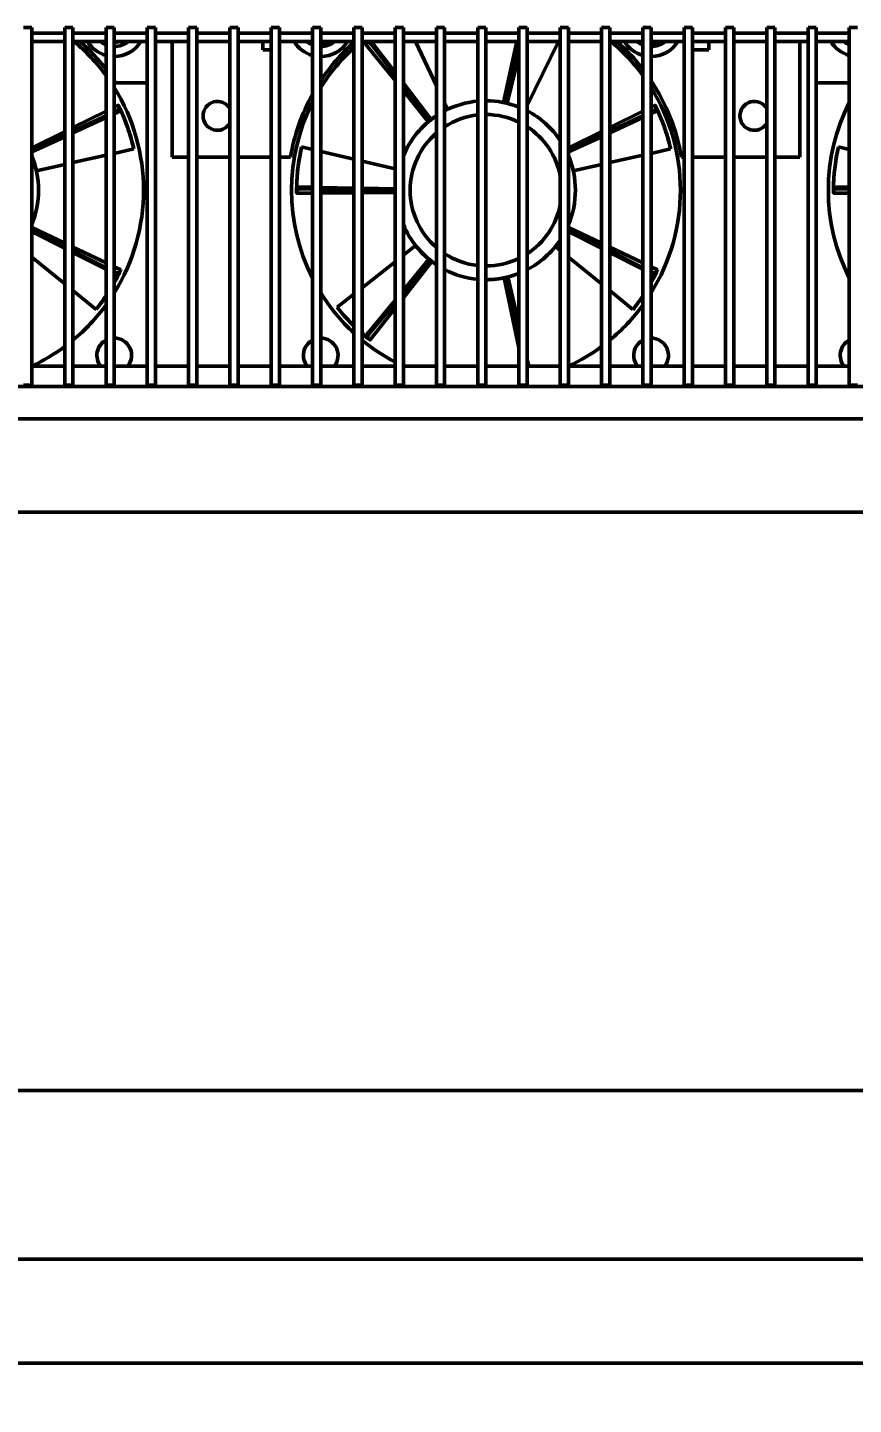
# Model space of a CAD drawing. Header units: millimetres. Extents: x 100 to 5488, y 100 to 4218.
# Drawn here: x 1776.1 to 1876.1, y 2052.7 to 2219.4 of the extents above; entities that cross this region are included whole.
import ezdxf

# ---------------------------------------------------------------- set-up
doc = ezdxf.new("R2010")
doc.units = ezdxf.units.MM
doc.header["$LTSCALE"] = 20
doc.layers.add('Dimension (ANSI)', color=7, linetype='Continuous', lineweight=25)
doc.layers.add('Visible (ANSI)', color=7, linetype='Continuous', lineweight=50)
doc.styles.add('My Text', font='tahoma.ttf')
doc.dimstyles.new('My Dimension - mm [in] (ANSI)', dxfattribs={"dimscale": 20, "dimtxt": 0.7, "dimasz": 2.5, "dimexe": 3.175, "dimexo": 1.6002, "dimgap": 0.8, "dimtad": 0, "dimtoh": 1, "dimrnd": 1e-08, "dimzin": 4, "dimdsep": 46, "dimtxsty": 'My Text', "dimcen": 0.09, "dimdle": 10, "dimclrd": 1, "dimclre": 1, "dimclrt": 1, "dimadec": 1, "dimazin": 1, "dimtfac": 4.354286, "dimtofl": 0, "dimtmove": 0, "dimatfit": 3, "dimfxl": 1, "dimtolj": 1, "dimtzin": 4, "dimlwd": -1, "dimlwe": -1, "dimarcsym": 0})

# ---------------------------------------------------------------- blocks, each defined once
blk = doc.blocks.new('*D9')
at = {"layer": 'Defpoints', "color": 0, "transparency": 16777216}
for p in [(1582.11, 2091.04), (2581.11, 2091.04), (2581.11, 1935.54)]:
    blk.add_point(p, dxfattribs=at)
at = {"layer": 'Dimension (ANSI)', "color": 1, "transparency": 16777216}
for p, q in [((1582.11, 2059.04), (1582.11, 1872.04)), ((2581.11, 2059.04), (2581.11, 1872.04)), ((1632.11, 1935.54), (1968.18, 1935.54)), ((2531.11, 1935.54), (2195.04, 1935.54))]:
    blk.add_line(p, q, dxfattribs=at)
for points in [[(1632.11, 1943.88), (1632.11, 1927.21), (1582.11, 1935.54)], [(2531.11, 1943.88), (2531.11, 1927.21), (2581.11, 1935.54)]]:
    blk.add_solid(points, dxfattribs=at)
at = {"layer": 'Dimension (ANSI)', "color": 1, "transparency": 16777216, "insert": (2081.61, 1944.7), "char_height": 14, "attachment_point": 2, "style": 'My Text'}
blk.add_mtext('\\A1;999.00 mm [39.331 in]', dxfattribs=at)

msp = doc.modelspace()

# ---------------------------------------------------------------- linework, layer by layer
at = {"layer": 'Visible (ANSI)'}
for p, q in [((1775.613, 2219.441), (1776.613, 2219.441)), ((1776.613, 2219.441), (1776.613, 2219.206)), ((1776.613, 2181.713), (1776.613, 2219.206)), ((1780.613, 2219.206), (1780.613, 2219.441)), ((1780.613, 2219.441), (1781.613, 2219.441)), ((1780.613, 2219.206), (1780.613, 2181.713)), ((1781.613, 2219.441), (1781.613, 2219.206)), ((1781.613, 2181.713), (1781.613, 2219.206)), ((1785.613, 2219.206), (1785.613, 2219.441)), ((1785.613, 2219.441), (1786.613, 2219.441)), ((1785.613, 2219.206), (1785.613, 2181.713)), ((1786.613, 2219.441), (1786.613, 2219.206)), ((1786.613, 2181.713), (1786.613, 2219.206)), ((1790.613, 2219.206), (1790.613, 2219.441)), ((1790.613, 2219.441), (1791.613, 2219.441)), ((1790.613, 2219.206), (1790.613, 2181.713)), ((1791.613, 2219.441), (1791.613, 2219.206)), ((1791.613, 2181.713), (1791.613, 2219.206)), ((1795.613, 2219.206), (1795.613, 2219.441)), ((1795.613, 2219.441), (1796.613, 2219.441)), ((1795.613, 2219.206), (1795.613, 2181.713)), ((1796.613, 2219.441), (1796.613, 2219.206)), ((1796.613, 2181.713), (1796.613, 2219.206)), ((1800.613, 2219.206), (1800.613, 2219.441)), ((1800.613, 2219.441), (1801.613, 2219.441)), ((1800.613, 2219.206), (1800.613, 2181.713)), ((1801.613, 2219.441), (1801.613, 2219.206)), ((1801.613, 2181.713), (1801.613, 2219.206)), ((1805.613, 2219.206), (1805.613, 2219.441)), ((1805.613, 2219.441), (1806.613, 2219.441)), ((1805.613, 2219.206), (1805.613, 2181.713)), ((1806.613, 2219.441), (1806.613, 2219.206)), ((1806.613, 2181.713), (1806.613, 2219.206)), ((1810.613, 2219.206), (1810.613, 2219.441)), ((1810.613, 2219.441), (1811.613, 2219.441)), ((1810.613, 2219.206), (1810.613, 2181.713)), ((1811.613, 2219.441), (1811.613, 2219.206)), ((1811.613, 2181.713), (1811.613, 2219.206)), ((1815.613, 2219.206), (1815.613, 2219.441)), ((1815.613, 2219.441), (1816.613, 2219.441)), ((1815.613, 2219.206), (1815.613, 2181.713)), ((1816.613, 2219.441), (1816.613, 2219.206)), ((1816.613, 2181.713), (1816.613, 2219.206)), ((1820.613, 2219.206), (1820.613, 2219.441)), ((1820.613, 2219.441), (1821.613, 2219.441)), ((1820.613, 2219.206), (1820.613, 2181.713)), ((1821.613, 2219.441), (1821.613, 2219.206)), ((1821.613, 2181.713), (1821.613, 2219.206)), ((1825.613, 2219.206), (1825.613, 2219.441)), ((1825.613, 2219.441), (1826.613, 2219.441)), ((1825.613, 2219.206), (1825.613, 2181.713)), ((1826.613, 2219.441), (1826.613, 2219.206)), ((1826.613, 2181.713), (1826.613, 2219.206)), ((1830.613, 2219.206), (1830.613, 2219.441)), ((1830.613, 2219.441), (1831.613, 2219.441)), ((1830.613, 2219.206), (1830.613, 2181.713)), ((1831.613, 2219.441), (1831.613, 2219.206)), ((1831.613, 2181.713), (1831.613, 2219.206)), ((1835.613, 2219.206), (1835.613, 2219.441)), ((1835.613, 2219.441), (1836.613, 2219.441)), ((1835.613, 2219.206), (1835.613, 2181.713)), ((1836.613, 2219.441), (1836.613, 2219.206)), ((1836.613, 2181.713), (1836.613, 2219.206)), ((1840.613, 2219.206), (1840.613, 2219.441)), ((1840.613, 2219.441), (1841.613, 2219.441)), ((1840.613, 2219.206), (1840.613, 2181.713)), ((1841.613, 2219.441), (1841.613, 2219.206)), ((1841.613, 2181.713), (1841.613, 2219.206)), ((1845.613, 2219.206), (1845.613, 2219.441)), ((1845.613, 2219.441), (1846.613, 2219.441)), ((1845.613, 2219.206), (1845.613, 2181.713)), ((1846.613, 2219.441), (1846.613, 2219.206)), ((1846.613, 2181.713), (1846.613, 2219.206)), ((1850.613, 2219.206), (1850.613, 2219.441)), ((1850.613, 2219.441), (1851.613, 2219.441)), ((1850.613, 2219.206), (1850.613, 2181.713)), ((1851.613, 2219.441), (1851.613, 2219.206)), ((1851.613, 2181.713), (1851.613, 2219.206)), ((1855.613, 2219.206), (1855.613, 2219.441)), ((1855.613, 2219.441), (1856.613, 2219.441)), ((1855.613, 2219.206), (1855.613, 2181.713)), ((1856.613, 2219.441), (1856.613, 2219.206)), ((1856.613, 2181.713), (1856.613, 2219.206)), ((1860.613, 2219.206), (1860.613, 2219.441)), ((1860.613, 2219.441), (1861.613, 2219.441)), ((1860.613, 2219.206), (1860.613, 2181.713)), ((1861.613, 2219.441), (1861.613, 2219.206)), ((1861.613, 2181.713), (1861.613, 2219.206)), ((1865.613, 2219.206), (1865.613, 2219.441)), ((1865.613, 2219.441), (1866.613, 2219.441)), ((1865.613, 2219.206), (1865.613, 2181.713)), ((1866.613, 2219.441), (1866.613, 2219.206)), ((1866.613, 2181.713), (1866.613, 2219.206)), ((1870.613, 2219.206), (1870.613, 2219.441)), ((1870.613, 2219.441), (1871.613, 2219.441)), ((1870.613, 2219.206), (1870.613, 2181.713)), ((1871.613, 2219.441), (1871.613, 2219.206)), ((1871.613, 2181.713), (1871.613, 2219.206)), ((1875.613, 2219.206), (1875.613, 2219.441)), ((1875.613, 2219.441), (1876.613, 2219.441)), ((1875.613, 2219.206), (1875.613, 2181.713)), ((1776.613, 2218.741), (1780.613, 2218.741)), ((1780.613, 2217.741), (1776.613, 2217.741)), ((1781.613, 2218.741), (1785.613, 2218.741)), ((1785.613, 2217.741), (1781.613, 2217.741)), ((1786.613, 2218.741), (1790.613, 2218.741)), ((1790.613, 2217.741), (1786.613, 2217.741)), ((1791.613, 2218.741), (1795.613, 2218.741)), ((1795.613, 2217.741), (1791.613, 2217.741)), ((1793.613, 2217.241), (1793.613, 2217.741)), ((1796.613, 2218.741), (1800.613, 2218.741)), ((1800.613, 2217.741), (1796.613, 2217.741)), ((1801.613, 2218.741), (1805.613, 2218.741)), ((1805.613, 2217.741), (1801.613, 2217.741)), ((1804.613, 2217.741), (1804.613, 2217.241)), ((1806.613, 2218.741), (1810.613, 2218.741)), ((1810.613, 2217.741), (1806.613, 2217.741)), ((1811.613, 2218.741), (1815.613, 2218.741)), ((1815.613, 2217.741), (1811.613, 2217.741)), ((1816.613, 2218.741), (1820.613, 2218.741)), ((1820.613, 2217.741), (1816.613, 2217.741)), ((1817.412, 2217.727), (1817.263, 2217.61)), ((1821.613, 2218.741), (1825.613, 2218.741)), ((1825.613, 2217.741), (1821.613, 2217.741)), ((1823.07, 2217.741), (1825.613, 2212.383)), ((1826.613, 2218.741), (1830.613, 2218.741)), ((1830.613, 2217.741), (1826.613, 2217.741)), ((1831.613, 2218.741), (1835.613, 2218.741)), ((1835.613, 2217.741), (1831.613, 2217.741)), ((1833.742, 2210.363), (1835.369, 2217.741)), ((1836.613, 2218.741), (1840.613, 2218.741)), ((1840.613, 2217.741), (1836.613, 2217.741)), ((1840.396, 2217.741), (1836.613, 2209.987)), ((1841.613, 2218.741), (1845.613, 2218.741)), ((1845.613, 2217.741), (1841.613, 2217.741)), ((1846.613, 2218.741), (1850.613, 2218.741)), ((1850.613, 2217.741), (1846.613, 2217.741)), ((1851.613, 2218.741), (1855.613, 2218.741)), ((1855.613, 2217.741), (1851.613, 2217.741)), ((1856.613, 2218.741), (1860.613, 2218.741)), ((1860.613, 2217.741), (1856.613, 2217.741)), ((1858.613, 2217.241), (1858.613, 2217.741)), ((1861.613, 2218.741), (1865.613, 2218.741)), ((1865.613, 2217.741), (1861.613, 2217.741)), ((1866.613, 2218.741), (1870.613, 2218.741)), ((1870.613, 2217.741), (1866.613, 2217.741)), ((1869.613, 2217.741), (1869.613, 2217.241)), ((1871.613, 2218.741), (1875.613, 2218.741)), ((1875.613, 2217.741), (1871.613, 2217.741)), ((1793.613, 2216.741), (1793.613, 2217.241)), ((1793.613, 2203.741), (1793.613, 2216.741)), ((1804.613, 2216.741), (1804.613, 2217.241)), ((1804.613, 2216.741), (1805.613, 2216.741)), ((1820.613, 2213.011), (1817.04, 2217.429)), ((1817.767, 2217.369), (1820.613, 2213.678)), ((1820.613, 2214.004), (1817.923, 2217.491)), ((1835.613, 2216.911), (1833.996, 2210.309)), ((1834.189, 2210.263), (1835.613, 2216.075)), ((1856.613, 2216.741), (1858.613, 2216.741)), ((1858.613, 2216.741), (1858.613, 2217.241)), ((1869.613, 2216.741), (1869.613, 2217.241)), ((1869.613, 2203.741), (1869.613, 2216.741)), ((1786.787, 2212.741), (1790.613, 2212.741)), ((1824.997, 2208.319), (1821.613, 2212.707)), ((1871.613, 2212.741), (1875.613, 2212.741)), ((1821.613, 2212.381), (1824.839, 2208.198)), ((1824.639, 2208.033), (1821.613, 2211.775)), ((1781.613, 2207.342), (1785.613, 2209.307)), ((1786.613, 2209.798), (1787.09, 2210.032)), ((1786.87, 2209.337), (1786.613, 2209.218)), ((1787.298, 2209.604), (1787.217, 2209.775)), ((1826.613, 2210.276), (1826.968, 2209.528)), ((1846.613, 2207.342), (1850.613, 2209.307)), ((1851.613, 2209.798), (1852.09, 2210.032)), ((1851.87, 2209.337), (1851.613, 2209.218)), ((1852.298, 2209.604), (1852.217, 2209.775)), ((1785.613, 2208.755), (1781.613, 2206.904)), ((1781.613, 2206.684), (1785.613, 2208.536)), ((1786.613, 2208.999), (1786.955, 2209.157)), ((1824.839, 2208.198), (1824.997, 2208.319)), ((1850.613, 2208.755), (1846.613, 2206.904)), ((1846.613, 2206.684), (1850.613, 2208.536)), ((1851.613, 2208.999), (1851.955, 2209.157)), ((1776.613, 2204.885), (1780.613, 2206.85)), ((1780.613, 2206.441), (1776.613, 2204.589)), ((1776.613, 2204.37), (1780.613, 2206.221)), ((1841.613, 2204.885), (1845.613, 2206.85)), ((1845.613, 2206.441), (1841.613, 2204.589)), ((1841.613, 2204.37), (1845.613, 2206.221)), ((1788.978, 2204.735), (1786.613, 2204.207)), ((1788.944, 2204.89), (1788.978, 2204.735)), ((1809.266, 2204.824), (1809.303, 2204.978)), ((1809.303, 2204.978), (1810.613, 2204.671)), ((1811.613, 2204.436), (1815.613, 2203.497)), ((1853.978, 2204.735), (1851.613, 2204.207)), ((1853.944, 2204.89), (1853.978, 2204.735)), ((1874.266, 2204.824), (1874.303, 2204.978)), ((1874.303, 2204.978), (1875.613, 2204.671)), ((1780.613, 2202.867), (1777.186, 2202.102)), ((1785.613, 2203.984), (1781.613, 2203.09)), ((1793.613, 2203.741), (1795.613, 2203.741)), ((1796.613, 2203.741), (1800.613, 2203.741)), ((1801.613, 2203.741), (1805.613, 2203.741)), ((1806.613, 2203.741), (1807.948, 2203.741)), ((1816.613, 2203.262), (1820.613, 2202.323)), ((1845.613, 2202.867), (1842.186, 2202.102)), ((1850.613, 2203.984), (1846.613, 2203.09)), ((1855.277, 2203.741), (1855.613, 2203.741)), ((1856.613, 2203.741), (1860.613, 2203.741)), ((1861.613, 2203.741), (1865.613, 2203.741)), ((1866.613, 2203.741), (1869.613, 2203.741)), ((1808.696, 2199.864), (1808.695, 2199.674)), ((1810.613, 2199.399), (1808.698, 2199.387)), ((1809.198, 2199.917), (1810.613, 2199.894)), ((1810.613, 2200.093), (1809.2, 2200.116)), ((1815.613, 2200.009), (1811.613, 2200.076)), ((1811.613, 2199.877), (1815.613, 2199.81)), ((1815.613, 2199.431), (1811.613, 2199.406)), ((1820.613, 2199.925), (1816.613, 2199.992)), ((1816.613, 2199.793), (1820.613, 2199.726)), ((1820.613, 2199.463), (1816.613, 2199.437)), ((1873.696, 2199.864), (1873.695, 2199.674)), ((1875.613, 2199.399), (1873.698, 2199.387)), ((1874.198, 2199.917), (1875.613, 2199.894)), ((1875.613, 2200.093), (1874.2, 2200.116)), ((1776.613, 2195.215), (1780.613, 2193.313)), ((1780.613, 2192.904), (1776.613, 2194.921)), ((1776.613, 2194.698), (1780.613, 2192.681)), ((1841.613, 2195.215), (1845.613, 2193.313)), ((1845.613, 2192.904), (1841.613, 2194.921)), ((1841.613, 2194.698), (1845.613, 2192.681)), ((1781.613, 2192.837), (1785.613, 2190.934)), ((1821.613, 2191.875), (1823.098, 2193.043)), ((1840.613, 2192.45), (1840.03, 2192.921)), ((1846.613, 2192.837), (1850.613, 2190.934)), ((1780.613, 2188.399), (1776.613, 2191.639)), ((1785.613, 2190.383), (1781.613, 2192.4)), ((1781.613, 2192.177), (1785.613, 2190.16)), ((1816.613, 2187.942), (1820.613, 2191.088)), ((1824.713, 2191.389), (1821.613, 2187.636)), ((1821.613, 2187.323), (1824.866, 2191.262)), ((1825.071, 2191.103), (1821.613, 2186.713)), ((1824.866, 2191.262), (1824.713, 2191.389)), ((1845.613, 2188.399), (1841.613, 2191.639)), ((1850.613, 2190.383), (1846.613, 2192.4)), ((1846.613, 2192.177), (1850.613, 2190.16)), ((1786.613, 2190.459), (1787.397, 2190.086)), ((1786.716, 2189.826), (1786.613, 2189.878)), ((1786.613, 2189.656), (1786.628, 2189.648)), ((1787.191, 2189.656), (1787.275, 2189.826)), ((1834.03, 2189.179), (1833.835, 2189.138)), ((1835.613, 2181.63), (1834.03, 2189.179)), ((1834.282, 2189.239), (1835.613, 2183.551)), ((1851.613, 2190.459), (1852.397, 2190.086)), ((1851.716, 2189.826), (1851.613, 2189.878)), ((1851.613, 2189.656), (1851.628, 2189.648)), ((1852.191, 2189.656), (1852.275, 2189.826)), ((1784.419, 2185.315), (1781.613, 2187.589)), ((1833.835, 2189.138), (1835.613, 2180.66)), ((1849.419, 2185.315), (1846.613, 2187.589)), ((1813.601, 2185.573), (1815.613, 2187.155)), ((1820.613, 2186.425), (1817.336, 2182.459)), ((1817.49, 2182.333), (1820.613, 2186.113)), ((1784.519, 2185.438), (1784.419, 2185.315)), ((1813.698, 2185.448), (1813.601, 2185.573)), ((1820.613, 2185.444), (1817.593, 2181.612)), ((1849.519, 2185.438), (1849.419, 2185.315)), ((1776.613, 2181.713), (1776.613, 2176.137)), ((1780.613, 2176.137), (1780.613, 2181.713)), ((1781.613, 2181.713), (1781.613, 2176.137)), ((1785.613, 2176.137), (1785.613, 2181.713)), ((1786.613, 2181.713), (1786.613, 2176.137)), ((1790.613, 2176.137), (1790.613, 2181.713)), ((1791.613, 2181.713), (1791.613, 2176.137)), ((1795.613, 2176.137), (1795.613, 2181.713)), ((1796.613, 2181.713), (1796.613, 2176.137)), ((1800.613, 2176.137), (1800.613, 2181.713)), ((1801.613, 2181.713), (1801.613, 2176.137)), ((1805.613, 2176.137), (1805.613, 2181.713)), ((1806.613, 2181.713), (1806.613, 2176.137)), ((1810.613, 2176.137), (1810.613, 2181.713)), ((1811.613, 2181.713), (1811.613, 2176.137)), ((1815.613, 2176.137), (1815.613, 2181.713)), ((1816.613, 2181.713), (1816.613, 2176.137)), ((1817.219, 2181.908), (1817.367, 2181.789)), ((1820.613, 2176.137), (1820.613, 2181.713)), ((1821.613, 2181.713), (1821.613, 2176.137)), ((1825.613, 2176.137), (1825.613, 2181.713)), ((1826.613, 2181.713), (1826.613, 2176.137)), ((1830.613, 2176.137), (1830.613, 2181.713)), ((1831.613, 2181.713), (1831.613, 2176.137)), ((1835.613, 2176.137), (1835.613, 2181.713)), ((1836.613, 2181.713), (1836.613, 2176.137)), ((1840.613, 2176.137), (1840.613, 2181.713)), ((1841.613, 2181.713), (1841.613, 2176.137)), ((1845.613, 2176.137), (1845.613, 2181.713)), ((1846.613, 2181.713), (1846.613, 2176.137)), ((1850.613, 2176.137), (1850.613, 2181.713)), ((1851.613, 2181.713), (1851.613, 2176.137)), ((1855.613, 2176.137), (1855.613, 2181.713)), ((1856.613, 2181.713), (1856.613, 2176.137)), ((1860.613, 2176.137), (1860.613, 2181.713)), ((1861.613, 2181.713), (1861.613, 2176.137)), ((1865.613, 2176.137), (1865.613, 2181.713)), ((1866.613, 2181.713), (1866.613, 2176.137)), ((1870.613, 2176.137), (1870.613, 2181.713)), ((1871.613, 2181.713), (1871.613, 2176.137)), ((1875.613, 2176.137), (1875.613, 2181.713)), ((1836.613, 2179.275), (1836.809, 2178.435)), ((1780.613, 2178.435), (1776.613, 2178.435)), ((1785.613, 2178.435), (1781.613, 2178.435)), ((1790.613, 2178.435), (1786.613, 2178.435)), ((1795.613, 2178.435), (1791.613, 2178.435)), ((1800.613, 2178.435), (1796.613, 2178.435)), ((1805.613, 2178.435), (1801.613, 2178.435)), ((1810.613, 2178.435), (1806.613, 2178.435)), ((1815.613, 2178.435), (1811.613, 2178.435)), ((1820.613, 2178.435), (1816.613, 2178.435)), ((1825.613, 2178.435), (1821.613, 2178.435)), ((1830.613, 2178.435), (1826.613, 2178.435)), ((1835.613, 2178.435), (1831.613, 2178.435)), ((1840.613, 2178.435), (1836.613, 2178.435)), ((1845.613, 2178.435), (1841.613, 2178.435)), ((1850.613, 2178.435), (1846.613, 2178.435)), ((1855.613, 2178.435), (1851.613, 2178.435)), ((1860.613, 2178.435), (1856.613, 2178.435)), ((1865.613, 2178.435), (1861.613, 2178.435)), ((1870.613, 2178.435), (1866.613, 2178.435)), ((1875.613, 2178.435), (1871.613, 2178.435)), ((1605.913, 2175.99), (2557.313, 2175.99)), ((1775.613, 2176.131), (1776.613, 2176.131)), ((1776.613, 2176.137), (1776.613, 2176.131)), ((1780.613, 2176.131), (1780.613, 2176.137)), ((1780.613, 2176.131), (1781.613, 2176.131)), ((1781.613, 2176.137), (1781.613, 2176.131)), ((1785.613, 2176.131), (1785.613, 2176.137)), ((1785.613, 2176.131), (1786.613, 2176.131)), ((1786.613, 2176.137), (1786.613, 2176.131)), ((1790.613, 2176.131), (1790.613, 2176.137)), ((1790.613, 2176.131), (1791.613, 2176.131)), ((1791.613, 2176.137), (1791.613, 2176.131)), ((1795.613, 2176.131), (1795.613, 2176.137)), ((1795.613, 2176.131), (1796.613, 2176.131)), ((1796.613, 2176.137), (1796.613, 2176.131)), ((1800.613, 2176.131), (1800.613, 2176.137)), ((1800.613, 2176.131), (1801.613, 2176.131)), ((1801.613, 2176.137), (1801.613, 2176.131)), ((1805.613, 2176.131), (1805.613, 2176.137)), ((1805.613, 2176.131), (1806.613, 2176.131)), ((1806.613, 2176.137), (1806.613, 2176.131)), ((1810.613, 2176.131), (1810.613, 2176.137)), ((1810.613, 2176.131), (1811.613, 2176.131)), ((1811.613, 2176.137), (1811.613, 2176.131)), ((1815.613, 2176.131), (1815.613, 2176.137)), ((1815.613, 2176.131), (1816.613, 2176.131)), ((1816.613, 2176.137), (1816.613, 2176.131)), ((1820.613, 2176.131), (1820.613, 2176.137)), ((1820.613, 2176.131), (1821.613, 2176.131)), ((1821.613, 2176.137), (1821.613, 2176.131)), ((1825.613, 2176.131), (1825.613, 2176.137)), ((1825.613, 2176.131), (1826.613, 2176.131)), ((1826.613, 2176.137), (1826.613, 2176.131)), ((1830.613, 2176.131), (1830.613, 2176.137)), ((1830.613, 2176.131), (1831.613, 2176.131)), ((1831.613, 2176.137), (1831.613, 2176.131)), ((1835.613, 2176.131), (1835.613, 2176.137)), ((1835.613, 2176.131), (1836.613, 2176.131)), ((1836.613, 2176.137), (1836.613, 2176.131)), ((1840.613, 2176.131), (1840.613, 2176.137)), ((1840.613, 2176.131), (1841.613, 2176.131)), ((1841.613, 2176.137), (1841.613, 2176.131)), ((1845.613, 2176.131), (1845.613, 2176.137)), ((1845.613, 2176.131), (1846.613, 2176.131)), ((1846.613, 2176.137), (1846.613, 2176.131)), ((1850.613, 2176.131), (1850.613, 2176.137)), ((1850.613, 2176.131), (1851.613, 2176.131)), ((1851.613, 2176.137), (1851.613, 2176.131)), ((1855.613, 2176.131), (1855.613, 2176.137)), ((1855.613, 2176.131), (1856.613, 2176.131)), ((1856.613, 2176.137), (1856.613, 2176.131)), ((1860.613, 2176.131), (1860.613, 2176.137)), ((1860.613, 2176.131), (1861.613, 2176.131)), ((1861.613, 2176.137), (1861.613, 2176.131)), ((1865.613, 2176.131), (1865.613, 2176.137)), ((1865.613, 2176.131), (1866.613, 2176.131)), ((1866.613, 2176.137), (1866.613, 2176.131)), ((1870.613, 2176.131), (1870.613, 2176.137)), ((1870.613, 2176.131), (1871.613, 2176.131)), ((1871.613, 2176.137), (1871.613, 2176.131)), ((1875.613, 2176.131), (1875.613, 2176.137)), ((1875.613, 2176.131), (1876.613, 2176.131)), ((1605.613, 2172.041), (2557.613, 2172.041)), ((1596.113, 2160.741), (1919.409, 2160.741)), ((1919.409, 2090.741), (1609.39, 2090.741)), ((1925.779, 2070.296), (1737.446, 2070.296)), ((1938.095, 2057.721), (1725.13, 2057.721))]:
    msp.add_line(p, q, dxfattribs=at)
for centre, radius, start, end in [((1766.613, 2199.741), 23.542, 36.18842, 49.87158), ((1766.613, 2199.741), 24, 37.65846, 48.59038), ((1786.613, 2219.741), 3.8, 211.75686, 254.74248), ((1786.613, 2219.741), 2.6, 230.28486, 247.38014), ((1786.613, 2219.741), 2.1, 270, 287.75279), ((1786.613, 2219.741), 3.8, 270, 328.24314), ((1786.613, 2219.741), 2.6, 270, 309.71514), ((1811.613, 2219.741), 3.8, 211.75686, 254.74248), ((1811.613, 2219.741), 2.6, 230.28486, 247.38014), ((1811.613, 2219.741), 2.5, 233.1301, 246.42182), ((1811.613, 2219.741), 2.1, 270, 287.75279), ((1811.613, 2219.741), 3.8, 270, 328.24314), ((1811.613, 2219.741), 2.6, 270, 309.71514), ((1811.613, 2219.741), 2.5, 270, 306.8699), ((1831.613, 2199.741), 24, 131.81031, 146.44269), ((1831.613, 2199.741), 23.542, 36.18842, 49.87158), ((1831.613, 2199.741), 24, 37.65846, 48.59038), ((1851.613, 2219.741), 3.8, 211.75686, 254.74248), ((1851.613, 2219.741), 2.6, 230.28486, 247.38014), ((1851.613, 2219.741), 2.5, 233.1301, 246.42182), ((1851.613, 2219.741), 2.1, 270, 287.75279), ((1851.613, 2219.741), 3.8, 270, 328.24314), ((1851.613, 2219.741), 2.6, 270, 309.71514), ((1851.613, 2219.741), 2.5, 270, 306.8699), ((1876.613, 2219.741), 3.8, 211.75686, 254.74248), ((1876.613, 2219.741), 2.6, 230.28486, 247.38014), ((1831.613, 2199.741), 23.542, 132.81599, 148.16358), ((1766.613, 2199.741), 24, 32.79717, 33.55731), ((1831.613, 2199.741), 24, 9.59407, 33.55731), ((1766.613, 2199.741), 23.542, 328.16358, 31.83642), ((1831.613, 2199.741), 24, 151.04498, 170.40593), ((1831.613, 2199.741), 23.542, 328.16358, 31.83642), ((1799.113, 2208.741), 1.75, 31.00272, 328.99728), ((1831.613, 2199.741), 23.542, 153.13014, 206.86986), ((1831.613, 2199.741), 10.833, 95.29638, 117.48643), ((1831.613, 2199.741), 10.833, 68.33182, 90), ((1831.613, 2199.741), 10.833, 33.82216, 62.51357), ((1864.113, 2208.741), 1.75, 31.00272, 328.99728), ((1896.613, 2199.741), 23.542, 153.13014, 206.86986), ((1831.613, 2199.741), 10.833, 123.63128, 157.38014), ((1831.613, 2199.741), 9.167, 96.26291, 123.05573), ((1831.613, 2199.741), 9.167, 64.1279, 90), ((1831.613, 2199.741), 9.167, 130.88519, 229.11481), ((1831.613, 2199.741), 9.167, 10.9425, 56.94427), ((1766.613, 2199.741), 10.833, 337.38014, 22.61986), ((1831.613, 2199.741), 10.833, 337.38014, 22.61986), ((1831.613, 2199.741), 9.167, 303.05573, 349.0575), ((1831.613, 2199.741), 10.833, 202.61986, 236.36872), ((1831.613, 2199.741), 10.833, 297.48643, 326.17784), ((1831.613, 2199.741), 9.167, 236.94427, 263.73709), ((1831.613, 2199.741), 9.167, 270, 295.8721), ((1831.613, 2199.741), 10.833, 242.51357, 264.70362), ((1831.613, 2199.741), 10.833, 270, 291.66818), ((1766.613, 2199.741), 23.542, 309.58098, 323.81158), ((1831.613, 2199.741), 23.542, 211.83642, 227.18401), ((1831.613, 2199.741), 23.542, 309.58098, 323.81158), ((1786.613, 2179.741), 2.1, 118.43689, 218.43008), ((1786.613, 2179.741), 2.1, 321.56992, 90), ((1811.613, 2179.741), 2.1, 118.43689, 218.43008), ((1811.613, 2179.741), 2.1, 321.56992, 90), ((1831.613, 2199.741), 23.542, 230.41902, 242.14363), ((1851.613, 2179.741), 2.1, 118.43689, 218.43008), ((1851.613, 2179.741), 2.1, 321.56992, 90), ((1876.613, 2179.741), 2.1, 118.43689, 218.43008), ((1766.613, 2199.741), 23.542, 295.17634, 306.49055), ((1831.613, 2199.741), 23.542, 295.17634, 306.49055)]:
    msp.add_arc(centre, radius, start, end, dxfattribs=at)
for points, knots in [([(1817.11, 2217.486), (1817.052, 2217.438), (1817.029, 2217.419), (1817.061, 2217.446), (1817.113, 2217.49), (1817.262, 2217.609)], [-0.27947461, -0.27947461, -0.27947461, -0.27947461, -0.13305383, -0.13305383, -0.00000154, -0.00000154, -0.00000154, -0.00000154]), ([(1817.262, 2217.609), (1817.274, 2217.619), (1817.289, 2217.626), (1817.323, 2217.634), (1817.342, 2217.636), (1817.401, 2217.631), (1817.444, 2217.62), (1817.532, 2217.579), (1817.577, 2217.551), (1817.649, 2217.495), (1817.676, 2217.47), (1817.724, 2217.42), (1817.746, 2217.395), (1817.767, 2217.369)], [0.000001539, 0.000001539, 0.000001539, 0.000001539, 0.010593105, 0.010593105, 0.021530915, 0.021530915, 0.040330241, 0.040330241, 0.058556909, 0.058556909, 0.069740001, 0.069740001, 0.079788015, 0.079788015, 0.079788015, 0.079788015]), ([(1817.923, 2217.491), (1817.903, 2217.518), (1817.881, 2217.543), (1817.832, 2217.593), (1817.805, 2217.617), (1817.734, 2217.674), (1817.688, 2217.702), (1817.628, 2217.729), (1817.611, 2217.736), (1817.595, 2217.741)], [0.000001469, 0.000001469, 0.000001469, 0.000001469, 0.010031174, 0.010031174, 0.021271968, 0.021271968, 0.03938507, 0.03938507, 0.046540178, 0.046540178, 0.046540178, 0.046540178]), ([(1787.216, 2209.776), (1787.223, 2209.762), (1787.227, 2209.746), (1787.227, 2209.711), (1787.224, 2209.692), (1787.207, 2209.635), (1787.186, 2209.597), (1787.127, 2209.519), (1787.09, 2209.481), (1787.019, 2209.424), (1786.989, 2209.403), (1786.93, 2209.367), (1786.9, 2209.351), (1786.87, 2209.337)], [0.000001539, 0.000001539, 0.000001539, 0.000001539, 0.010595204, 0.010595204, 0.021535289, 0.021535289, 0.040334441, 0.040334441, 0.058560095, 0.058560095, 0.069741356, 0.069741356, 0.079788008, 0.079788008, 0.079788008, 0.079788008]), ([(1786.955, 2209.157), (1786.985, 2209.171), (1787.015, 2209.187), (1787.074, 2209.223), (1787.104, 2209.244), (1787.175, 2209.302), (1787.212, 2209.34), (1787.271, 2209.417), (1787.291, 2209.456), (1787.309, 2209.513), (1787.312, 2209.533), (1787.311, 2209.568), (1787.308, 2209.584), (1787.301, 2209.598)], [0.000001469, 0.000001469, 0.000001469, 0.000001469, 0.010031174, 0.010031174, 0.021271968, 0.021271968, 0.039385071, 0.039385071, 0.058101546, 0.058101546, 0.069091376, 0.069091376, 0.079687876, 0.079687876, 0.079687876, 0.079687876]), ([(1787.13, 2209.952), (1787.097, 2210.018), (1787.083, 2210.045), (1787.101, 2210.009), (1787.132, 2209.948), (1787.216, 2209.776)], [-0.27858662, -0.27858662, -0.27858662, -0.27858662, -0.13379883, -0.13379883, -0.00000154, -0.00000154, -0.00000154, -0.00000154]), ([(1788.944, 2204.89), (1788.697, 2205.963), (1788.414, 2206.846), (1787.935, 2208.167), (1787.679, 2208.779), (1787.352, 2209.495), (1787.275, 2209.657), (1787.222, 2209.765)], [-0.84200199, -0.84200199, -0.84200199, -0.84200199, -0.63531392, -0.63531392, -0.46010232, -0.46010232, -0.36434731, -0.36434731, -0.36434731, -0.36434731]), ([(1788.978, 2204.735), (1788.741, 2205.799), (1788.468, 2206.674), (1788.006, 2207.982), (1787.758, 2208.59), (1787.435, 2209.316), (1787.356, 2209.484), (1787.304, 2209.594)], [0.000001, 0.000001, 0.000001, 0.000001, 0.37370823, 0.37370823, 0.68960986, 0.68960986, 0.87081453, 0.87081453, 0.87081453, 0.87081453]), ([(1852.216, 2209.776), (1852.223, 2209.762), (1852.227, 2209.746), (1852.227, 2209.711), (1852.224, 2209.692), (1852.207, 2209.635), (1852.186, 2209.597), (1852.127, 2209.519), (1852.09, 2209.481), (1852.019, 2209.424), (1851.989, 2209.403), (1851.93, 2209.367), (1851.9, 2209.351), (1851.87, 2209.337)], [0.000001539, 0.000001539, 0.000001539, 0.000001539, 0.010595204, 0.010595204, 0.021535289, 0.021535289, 0.040334441, 0.040334441, 0.058560095, 0.058560095, 0.069741356, 0.069741356, 0.079788008, 0.079788008, 0.079788008, 0.079788008]), ([(1851.955, 2209.157), (1851.985, 2209.171), (1852.015, 2209.187), (1852.074, 2209.223), (1852.104, 2209.244), (1852.175, 2209.302), (1852.212, 2209.34), (1852.271, 2209.417), (1852.291, 2209.456), (1852.309, 2209.513), (1852.312, 2209.533), (1852.311, 2209.568), (1852.308, 2209.584), (1852.301, 2209.598)], [0.000001469, 0.000001469, 0.000001469, 0.000001469, 0.010031174, 0.010031174, 0.021271968, 0.021271968, 0.039385071, 0.039385071, 0.058101546, 0.058101546, 0.069091376, 0.069091376, 0.079687876, 0.079687876, 0.079687876, 0.079687876]), ([(1852.13, 2209.952), (1852.097, 2210.018), (1852.083, 2210.045), (1852.101, 2210.009), (1852.132, 2209.948), (1852.216, 2209.776)], [-0.27858662, -0.27858662, -0.27858662, -0.27858662, -0.13379883, -0.13379883, -0.00000154, -0.00000154, -0.00000154, -0.00000154]), ([(1853.944, 2204.89), (1853.697, 2205.963), (1853.414, 2206.846), (1852.935, 2208.167), (1852.679, 2208.779), (1852.352, 2209.495), (1852.275, 2209.657), (1852.222, 2209.765)], [-0.84200199, -0.84200199, -0.84200199, -0.84200199, -0.63531392, -0.63531392, -0.46010232, -0.46010232, -0.36434731, -0.36434731, -0.36434731, -0.36434731]), ([(1853.978, 2204.735), (1853.741, 2205.799), (1853.468, 2206.674), (1853.006, 2207.982), (1852.758, 2208.59), (1852.435, 2209.316), (1852.356, 2209.484), (1852.304, 2209.594)], [0.000001, 0.000001, 0.000001, 0.000001, 0.37370823, 0.37370823, 0.68960986, 0.68960986, 0.87081453, 0.87081453, 0.87081453, 0.87081453]), ([(1824.639, 2208.033), (1824.639, 2208.033), (1824.639, 2208.033), (1824.639, 2208.033), (1824.677, 2208.068), (1824.839, 2208.198)], [0.67502665, 0.67502665, 0.67502665, 0.67502665, 0.67513336, 0.67513336, 0.78520821, 0.78520821, 0.78520821, 0.78520821]), ([(1824.813, 2208.175), (1824.813, 2208.175), (1824.813, 2208.175), (1824.813, 2208.175), (1824.813, 2208.175), (1824.813, 2208.174), (1824.813, 2208.174), (1824.813, 2208.174), (1824.813, 2208.174), (1824.813, 2208.174), (1824.812, 2208.174), (1824.811, 2208.173), (1824.81, 2208.172), (1824.803, 2208.166), (1824.797, 2208.162), (1824.784, 2208.151), (1824.776, 2208.144), (1824.761, 2208.132), (1824.755, 2208.128), (1824.742, 2208.117), (1824.735, 2208.111), (1824.718, 2208.098), (1824.709, 2208.09), (1824.681, 2208.067), (1824.66, 2208.05), (1824.639, 2208.033)], [0, 0, 0, 0, 0.00001274, 0.00001274, 0.000038219, 0.000038219, 0.000089177, 0.000089177, 0.000293011, 0.000293011, 0.000595768, 0.000595768, 0.00221051, 0.00221051, 0.010822275, 0.010822275, 0.022322319, 0.022322319, 0.027983577, 0.027983577, 0.032796646, 0.032796646, 0.0371358, 0.0371358, 0.045352847, 0.045352847, 0.045352847, 0.045352847]), ([(1825.051, 2208.361), (1825.016, 2208.334), (1824.984, 2208.309), (1824.915, 2208.256), (1824.885, 2208.232), (1824.824, 2208.183), (1824.8, 2208.164), (1824.8, 2208.164)], [0, 0, 0, 0, 0.03967391, 0.03967391, 0.0999139, 0.0999139, 0.14974389, 0.14974389, 0.14974389, 0.14974389]), ([(1825.613, 2208.761), (1825.304, 2208.556), (1825.108, 2208.405), (1824.893, 2208.239), (1824.801, 2208.165), (1824.801, 2208.164), (1824.801, 2208.164), (1824.801, 2208.164)], [-0.87773372, -0.87773372, -0.87773372, -0.87773372, -0.48891565, -0.48891565, -0.19928105, -0.19928105, -0.19783467, -0.19783467, -0.19783467, -0.19783467]), ([(1824.997, 2208.319), (1824.949, 2208.282), (1824.912, 2208.254), (1824.883, 2208.231), (1824.88, 2208.228), (1824.878, 2208.226), (1824.877, 2208.226), (1824.877, 2208.226), (1824.877, 2208.226), (1824.877, 2208.226), (1824.877, 2208.226), (1824.877, 2208.226)], [0, 0, 0, 0, 0.054511017, 0.054511017, 0.061053324, 0.061053324, 0.061206654, 0.061206654, 0.061249105, 0.061249105, 0.06127033, 0.06127033, 0.06127033, 0.06127033]), ([(1809.266, 2204.824), (1809.024, 2203.759), (1808.895, 2202.849), (1808.751, 2201.46), (1808.714, 2200.8), (1808.695, 2199.999), (1808.694, 2199.811), (1808.695, 2199.686)], [-0.87486875, -0.87486875, -0.87486875, -0.87486875, -0.65677022, -0.65677022, -0.47108116, -0.47108116, -0.3651362, -0.3651362, -0.3651362, -0.3651362]), ([(1809.303, 2204.978), (1808.848, 2203.042), (1808.739, 2201.433), (1808.698, 2200.19), (1808.696, 2200), (1808.696, 2199.875)], [0.000001, 0.000001, 0.000001, 0.000001, 0.68177763, 0.68177763, 0.90247573, 0.90247573, 0.90247573, 0.90247573]), ([(1874.266, 2204.824), (1874.024, 2203.759), (1873.895, 2202.849), (1873.751, 2201.46), (1873.714, 2200.8), (1873.695, 2199.999), (1873.694, 2199.811), (1873.695, 2199.686)], [-0.87486875, -0.87486875, -0.87486875, -0.87486875, -0.65677022, -0.65677022, -0.47108116, -0.47108116, -0.3651362, -0.3651362, -0.3651362, -0.3651362]), ([(1874.303, 2204.978), (1873.848, 2203.042), (1873.739, 2201.433), (1873.698, 2200.19), (1873.696, 2200), (1873.696, 2199.875)], [0.000001, 0.000001, 0.000001, 0.000001, 0.68177763, 0.68177763, 0.90247573, 0.90247573, 0.90247573, 0.90247573]), ([(1777.186, 2202.102), (1777.067, 2202.631), (1776.916, 2203.113), (1776.712, 2203.664), (1776.66, 2203.795), (1776.613, 2203.907)], [-1.33223013, -1.33223013, -1.33223013, -1.33223013, -0.90911798, -0.90911798, -0.74582109, -0.74582109, -0.74582109, -0.74582109]), ([(1842.186, 2202.102), (1842.067, 2202.631), (1841.916, 2203.113), (1841.712, 2203.664), (1841.66, 2203.795), (1841.613, 2203.907)], [-1.33223013, -1.33223013, -1.33223013, -1.33223013, -0.90911798, -0.90911798, -0.74582109, -0.74582109, -0.74582109, -0.74582109]), ([(1808.695, 2199.673), (1808.695, 2199.689), (1808.699, 2199.704), (1808.713, 2199.736), (1808.725, 2199.752), (1808.765, 2199.796), (1808.8, 2199.822), (1808.887, 2199.866), (1808.937, 2199.884), (1809.026, 2199.904), (1809.062, 2199.91), (1809.131, 2199.917), (1809.164, 2199.918), (1809.198, 2199.917)], [0.000001539, 0.000001539, 0.000001539, 0.000001539, 0.010593457, 0.010593457, 0.021531649, 0.021531649, 0.040330946, 0.040330946, 0.058557444, 0.058557444, 0.069740229, 0.069740229, 0.079788014, 0.079788014, 0.079788014, 0.079788014]), ([(1808.697, 2199.477), (1808.697, 2199.404), (1808.698, 2199.374), (1808.697, 2199.412), (1808.696, 2199.48), (1808.695, 2199.673)], [-0.2771581, -0.2771581, -0.2771581, -0.2771581, -0.13495209, -0.13495209, -0.00000154, -0.00000154, -0.00000154, -0.00000154]), ([(1809.2, 2200.116), (1809.166, 2200.117), (1809.133, 2200.116), (1809.063, 2200.109), (1809.028, 2200.103), (1808.939, 2200.082), (1808.889, 2200.064), (1808.802, 2200.02), (1808.767, 2199.994), (1808.726, 2199.95), (1808.715, 2199.934), (1808.7, 2199.901), (1808.696, 2199.886), (1808.696, 2199.87)], [0.000001469, 0.000001469, 0.000001469, 0.000001469, 0.010032076, 0.010032076, 0.021274106, 0.021274106, 0.039387947, 0.039387947, 0.058104549, 0.058104549, 0.069092812, 0.069092812, 0.07968788, 0.07968788, 0.07968788, 0.07968788]), ([(1873.695, 2199.673), (1873.695, 2199.689), (1873.699, 2199.704), (1873.713, 2199.736), (1873.725, 2199.752), (1873.765, 2199.796), (1873.8, 2199.822), (1873.887, 2199.866), (1873.937, 2199.884), (1874.026, 2199.904), (1874.062, 2199.91), (1874.131, 2199.917), (1874.164, 2199.918), (1874.198, 2199.917)], [0.000001539, 0.000001539, 0.000001539, 0.000001539, 0.010593457, 0.010593457, 0.021531649, 0.021531649, 0.040330946, 0.040330946, 0.058557444, 0.058557444, 0.069740229, 0.069740229, 0.079788014, 0.079788014, 0.079788014, 0.079788014]), ([(1873.697, 2199.477), (1873.697, 2199.404), (1873.698, 2199.374), (1873.697, 2199.412), (1873.696, 2199.48), (1873.695, 2199.673)], [-0.2771581, -0.2771581, -0.2771581, -0.2771581, -0.13495209, -0.13495209, -0.00000154, -0.00000154, -0.00000154, -0.00000154]), ([(1874.2, 2200.116), (1874.166, 2200.117), (1874.133, 2200.116), (1874.063, 2200.109), (1874.028, 2200.103), (1873.939, 2200.082), (1873.889, 2200.064), (1873.802, 2200.02), (1873.767, 2199.994), (1873.726, 2199.95), (1873.715, 2199.934), (1873.7, 2199.901), (1873.696, 2199.886), (1873.696, 2199.87)], [0.000001469, 0.000001469, 0.000001469, 0.000001469, 0.010032076, 0.010032076, 0.021274106, 0.021274106, 0.039387947, 0.039387947, 0.058104549, 0.058104549, 0.069092812, 0.069092812, 0.07968788, 0.07968788, 0.07968788, 0.07968788]), ([(1823.098, 2193.043), (1823.433, 2192.617), (1823.777, 2192.247), (1824.384, 2191.661), (1824.595, 2191.486), (1824.814, 2191.305), (1824.907, 2191.232), (1824.908, 2191.232), (1824.908, 2191.232), (1824.908, 2191.232)], [-1.3297675, -1.3297675, -1.3297675, -1.3297675, -0.907783, -0.907783, -0.4888844, -0.4888844, -0.1992884, -0.1992884, -0.1978181, -0.1978181, -0.1978181, -0.1978181]), ([(1824.66, 2191.433), (1824.695, 2191.404), (1824.726, 2191.378), (1824.793, 2191.323), (1824.823, 2191.299), (1824.884, 2191.25), (1824.908, 2191.231), (1824.908, 2191.231)], [0, 0, 0, 0, 0.03967391, 0.03967391, 0.0999139, 0.0999139, 0.14974389, 0.14974389, 0.14974389, 0.14974389]), ([(1824.713, 2191.389), (1824.76, 2191.35), (1824.796, 2191.321), (1824.825, 2191.298), (1824.828, 2191.295), (1824.83, 2191.293), (1824.831, 2191.293), (1824.831, 2191.293), (1824.831, 2191.293), (1824.831, 2191.293), (1824.831, 2191.293), (1824.831, 2191.293)], [0, 0, 0, 0, 0.054511017, 0.054511017, 0.061053324, 0.061053324, 0.061206654, 0.061206654, 0.061249105, 0.061249105, 0.06127033, 0.06127033, 0.06127033, 0.06127033]), ([(1825.071, 2191.103), (1825.071, 2191.103), (1825.071, 2191.103), (1825.071, 2191.103), (1825.029, 2191.132), (1824.866, 2191.262)], [0.6750468, 0.6750468, 0.6750468, 0.6750468, 0.67512864, 0.67512864, 0.78528297, 0.78528297, 0.78528297, 0.78528297]), ([(1824.895, 2191.242), (1824.895, 2191.242), (1824.895, 2191.242), (1824.895, 2191.242), (1824.895, 2191.242), (1824.895, 2191.242), (1824.895, 2191.242), (1824.895, 2191.242), (1824.895, 2191.241), (1824.896, 2191.241), (1824.896, 2191.241), (1824.897, 2191.24), (1824.898, 2191.239), (1824.905, 2191.234), (1824.911, 2191.229), (1824.925, 2191.218), (1824.932, 2191.212), (1824.948, 2191.2), (1824.953, 2191.196), (1824.967, 2191.185), (1824.974, 2191.179), (1824.991, 2191.166), (1825, 2191.159), (1825.029, 2191.136), (1825.05, 2191.119), (1825.071, 2191.103)], [0, 0, 0, 0, 0.00001274, 0.00001274, 0.000038219, 0.000038219, 0.000089177, 0.000089177, 0.000293011, 0.000293011, 0.000595768, 0.000595768, 0.00221051, 0.00221051, 0.010822274, 0.010822274, 0.022322319, 0.022322319, 0.027983576, 0.027983576, 0.032796646, 0.032796646, 0.0371358, 0.0371358, 0.045352847, 0.045352847, 0.045352847, 0.045352847]), ([(1786.613, 2188.551), (1786.893, 2189.049), (1787.051, 2189.371), (1787.2, 2189.671), (1787.238, 2189.749), (1787.27, 2189.816)], [-0.73509512, -0.73509512, -0.73509512, -0.73509512, -0.51533377, -0.51533377, -0.42380792, -0.42380792, -0.42380792, -0.42380792]), ([(1786.613, 2188.552), (1786.813, 2188.909), (1786.956, 2189.186), (1787.111, 2189.493), (1787.152, 2189.576), (1787.186, 2189.646)], [0.56355113, 0.56355113, 0.56355113, 0.56355113, 0.81726448, 0.81726448, 0.93276211, 0.93276211, 0.93276211, 0.93276211]), ([(1786.628, 2189.648), (1786.658, 2189.633), (1786.688, 2189.619), (1786.754, 2189.595), (1786.789, 2189.585), (1786.878, 2189.565), (1786.93, 2189.559), (1787.028, 2189.562), (1787.071, 2189.57), (1787.126, 2189.591), (1787.144, 2189.601), (1787.171, 2189.624), (1787.182, 2189.636), (1787.188, 2189.65)], [0.000001469, 0.000001469, 0.000001469, 0.000001469, 0.010020737, 0.010020737, 0.021247246, 0.021247246, 0.039351812, 0.039351812, 0.058066815, 0.058066815, 0.069074768, 0.069074768, 0.079687834, 0.079687834, 0.079687834, 0.079687834]), ([(1787.275, 2189.827), (1787.269, 2189.813), (1787.258, 2189.801), (1787.231, 2189.778), (1787.214, 2189.768), (1787.159, 2189.747), (1787.116, 2189.739), (1787.018, 2189.737), (1786.966, 2189.743), (1786.876, 2189.763), (1786.842, 2189.774), (1786.777, 2189.798), (1786.746, 2189.811), (1786.716, 2189.826)], [0.000001539, 0.000001539, 0.000001539, 0.000001539, 0.010615537, 0.010615537, 0.021577745, 0.021577745, 0.040374803, 0.040374803, 0.058590608, 0.058590608, 0.069754556, 0.069754556, 0.079787942, 0.079787942, 0.079787942, 0.079787942]), ([(1787.397, 2190.086), (1787.397, 2190.086), (1787.394, 2190.079), (1787.376, 2190.04), (1787.349, 2189.982), (1787.275, 2189.827)], [-0.1835826, -0.1835826, -0.1835826, -0.1835826, -0.11958819, -0.11958819, -0.00000154, -0.00000154, -0.00000154, -0.00000154]), ([(1833.835, 2189.138), (1833.895, 2189.15), (1833.94, 2189.16), (1833.976, 2189.168), (1833.98, 2189.169), (1833.983, 2189.17), (1833.984, 2189.17), (1833.984, 2189.17), (1833.984, 2189.17), (1833.984, 2189.17), (1833.984, 2189.17), (1833.984, 2189.17)], [0, 0, 0, 0, 0.054511018, 0.054511018, 0.061053324, 0.061053324, 0.061206654, 0.061206654, 0.061249106, 0.061249106, 0.061270331, 0.061270331, 0.061270331, 0.061270331]), ([(1833.997, 2189.173), (1833.997, 2189.173), (1833.997, 2189.173), (1833.997, 2189.173), (1833.997, 2189.173), (1833.997, 2189.173), (1833.997, 2189.173), (1833.998, 2189.173), (1833.998, 2189.173), (1833.999, 2189.173), (1834, 2189.174), (1834.008, 2189.175), (1834.015, 2189.177), (1834.034, 2189.181), (1834.044, 2189.184), (1834.058, 2189.187), (1834.062, 2189.188), (1834.068, 2189.189), (1834.069, 2189.189), (1834.076, 2189.191), (1834.08, 2189.192), (1834.08, 2189.192), (1834.08, 2189.192), (1834.08, 2189.192)], [0, 0, 0, 0, 0.000051696, 0.000051696, 0.000155087, 0.000155087, 0.000361869, 0.000361869, 0.000775434, 0.000775434, 0.00182227, 0.00182227, 0.012989016, 0.012989016, 0.027884545, 0.027884545, 0.037812606, 0.037812606, 0.041121228, 0.041121228, 0.057679838, 0.057679838, 0.059634004, 0.059634004, 0.059634004, 0.059634004]), ([(1834.064, 2189.188), (1834.064, 2189.188), (1834.064, 2189.188), (1834.064, 2189.188), (1834.064, 2189.188), (1834.064, 2189.188), (1834.064, 2189.188), (1834.064, 2189.188), (1834.064, 2189.188), (1834.065, 2189.188), (1834.065, 2189.189), (1834.066, 2189.189), (1834.068, 2189.189), (1834.076, 2189.191), (1834.083, 2189.193), (1834.101, 2189.197), (1834.11, 2189.199), (1834.129, 2189.204), (1834.136, 2189.205), (1834.153, 2189.209), (1834.162, 2189.211), (1834.183, 2189.216), (1834.194, 2189.219), (1834.23, 2189.227), (1834.256, 2189.233), (1834.282, 2189.239)], [0, 0, 0, 0, 0.00001274, 0.00001274, 0.000038219, 0.000038219, 0.000089177, 0.000089177, 0.000293011, 0.000293011, 0.000595768, 0.000595768, 0.00221051, 0.00221051, 0.010822274, 0.010822274, 0.022322319, 0.022322319, 0.027983576, 0.027983576, 0.032796646, 0.032796646, 0.0371358, 0.0371358, 0.045352847, 0.045352847, 0.045352847, 0.045352847]), ([(1851.613, 2188.551), (1851.893, 2189.049), (1852.051, 2189.371), (1852.2, 2189.671), (1852.238, 2189.749), (1852.27, 2189.816)], [-0.73509512, -0.73509512, -0.73509512, -0.73509512, -0.51533377, -0.51533377, -0.42380792, -0.42380792, -0.42380792, -0.42380792]), ([(1851.613, 2188.552), (1851.813, 2188.909), (1851.956, 2189.186), (1852.111, 2189.493), (1852.152, 2189.576), (1852.186, 2189.646)], [0.56355113, 0.56355113, 0.56355113, 0.56355113, 0.81726448, 0.81726448, 0.93276211, 0.93276211, 0.93276211, 0.93276211]), ([(1851.628, 2189.648), (1851.658, 2189.633), (1851.688, 2189.619), (1851.754, 2189.595), (1851.789, 2189.585), (1851.878, 2189.565), (1851.93, 2189.559), (1852.028, 2189.562), (1852.071, 2189.57), (1852.126, 2189.591), (1852.144, 2189.601), (1852.171, 2189.624), (1852.182, 2189.636), (1852.188, 2189.65)], [0.000001469, 0.000001469, 0.000001469, 0.000001469, 0.010020737, 0.010020737, 0.021247246, 0.021247246, 0.039351812, 0.039351812, 0.058066815, 0.058066815, 0.069074768, 0.069074768, 0.079687834, 0.079687834, 0.079687834, 0.079687834]), ([(1852.275, 2189.827), (1852.269, 2189.813), (1852.258, 2189.801), (1852.231, 2189.778), (1852.214, 2189.768), (1852.159, 2189.747), (1852.116, 2189.739), (1852.018, 2189.737), (1851.966, 2189.743), (1851.876, 2189.763), (1851.842, 2189.774), (1851.777, 2189.798), (1851.746, 2189.811), (1851.716, 2189.826)], [0.000001539, 0.000001539, 0.000001539, 0.000001539, 0.010615537, 0.010615537, 0.021577745, 0.021577745, 0.040374803, 0.040374803, 0.058590608, 0.058590608, 0.069754556, 0.069754556, 0.079787942, 0.079787942, 0.079787942, 0.079787942]), ([(1852.397, 2190.086), (1852.397, 2190.086), (1852.394, 2190.079), (1852.376, 2190.04), (1852.349, 2189.982), (1852.275, 2189.827)], [-0.1835826, -0.1835826, -0.1835826, -0.1835826, -0.11958819, -0.11958819, -0.00000154, -0.00000154, -0.00000154, -0.00000154]), ([(1831.613, 2188.907), (1831.625, 2188.907), (1831.638, 2188.907), (1831.755, 2188.908), (1831.856, 2188.91), (1832.22, 2188.921), (1832.479, 2188.939), (1833.228, 2189.016), (1833.68, 2189.104), (1833.906, 2189.153)], [0.01188973, 0.01188973, 0.01188973, 0.01188973, 0.01773839, 0.01773839, 0.0660027, 0.0660027, 0.19485332, 0.19485332, 0.47557064, 0.47557064, 0.47557064, 0.47557064]), ([(1831.613, 2188.907), (1832.525, 2188.908), (1833.293, 2189.03), (1833.762, 2189.123), (1833.8, 2189.13), (1833.835, 2189.138)], [-0.98853651, -0.98853651, -0.98853651, -0.98853651, -0.44337513, -0.44337513, -0.39212552, -0.39212552, -0.39212552, -0.39212552]), ([(1813.601, 2185.573), (1814.279, 2184.71), (1814.908, 2184.034), (1815.5, 2183.445), (1815.556, 2183.389), (1815.613, 2183.334)], [0.000001, 0.000001, 0.000001, 0.000001, 0.37627568, 0.37627568, 0.41539677, 0.41539677, 0.41539677, 0.41539677]), ([(1813.698, 2185.448), (1814.39, 2184.581), (1815.031, 2183.903), (1815.59, 2183.356), (1815.601, 2183.344), (1815.613, 2183.333)], [-0.94679546, -0.94679546, -0.94679546, -0.94679546, -0.69262529, -0.69262529, -0.68726312, -0.68726312, -0.68726312, -0.68726312]), ([(1816.613, 2182.415), (1816.666, 2182.369), (1816.718, 2182.324), (1816.981, 2182.101), (1817.119, 2181.988), (1817.21, 2181.915)], [0.65184829, 0.65184829, 0.65184829, 0.65184829, 0.69316264, 0.69316264, 0.86906668, 0.86906668, 0.86906668, 0.86906668]), ([(1816.613, 2182.414), (1816.723, 2182.319), (1816.829, 2182.229), (1817.125, 2181.982), (1817.262, 2181.871), (1817.358, 2181.796)], [-0.5323172, -0.5323172, -0.5323172, -0.5323172, -0.47794451, -0.47794451, -0.36929885, -0.36929885, -0.36929885, -0.36929885]), ([(1817.336, 2182.459), (1817.315, 2182.433), (1817.295, 2182.406), (1817.257, 2182.348), (1817.239, 2182.316), (1817.2, 2182.233), (1817.183, 2182.183), (1817.164, 2182.088), (1817.162, 2182.044), (1817.171, 2181.985), (1817.176, 2181.966), (1817.192, 2181.934), (1817.202, 2181.922), (1817.214, 2181.912)], [0.000001469, 0.000001469, 0.000001469, 0.000001469, 0.010036782, 0.010036782, 0.021285264, 0.021285264, 0.039402959, 0.039402959, 0.058120219, 0.058120219, 0.069100307, 0.069100307, 0.0796879, 0.0796879, 0.0796879, 0.0796879]), ([(1817.368, 2181.788), (1817.356, 2181.798), (1817.346, 2181.81), (1817.33, 2181.842), (1817.324, 2181.86), (1817.315, 2181.919), (1817.317, 2181.963), (1817.337, 2182.058), (1817.354, 2182.108), (1817.394, 2182.191), (1817.411, 2182.222), (1817.449, 2182.281), (1817.469, 2182.307), (1817.49, 2182.333)], [0.000001539, 0.000001539, 0.000001539, 0.000001539, 0.010594156, 0.010594156, 0.021533105, 0.021533105, 0.040332344, 0.040332344, 0.058558504, 0.058558504, 0.06974068, 0.06974068, 0.079788011, 0.079788011, 0.079788011, 0.079788011]), ([(1817.522, 2181.667), (1817.581, 2181.621), (1817.605, 2181.602), (1817.571, 2181.629), (1817.517, 2181.67), (1817.368, 2181.788)], [-0.27977666, -0.27977666, -0.27977666, -0.27977666, -0.13279456, -0.13279456, -0.00000154, -0.00000154, -0.00000154, -0.00000154])]:
    msp.add_open_spline(points, degree=3, knots=knots, dxfattribs=at)
for points in [[(1817.427, 2217.741), (1817.365, 2217.692), (1817.314, 2217.651), (1817.272, 2217.617)], [(1817.431, 2217.741), (1817.426, 2217.738), (1817.421, 2217.735), (1817.417, 2217.731)], [(1817.429, 2217.741), (1817.426, 2217.739), (1817.423, 2217.737), (1817.42, 2217.734)], [(1826.968, 2209.528), (1826.846, 2209.47), (1826.728, 2209.411), (1826.613, 2209.351)], [(1834.282, 2189.239), (1834.282, 2189.239), (1834.217, 2189.221), (1834.03, 2189.179)], [(1831.613, 2188.907), (1831.756, 2188.907), (1831.894, 2188.91), (1832.029, 2188.915)], [(1833.216, 2189.027), (1833.517, 2189.072), (1833.758, 2189.121), (1833.906, 2189.153)], [(1784.419, 2185.315), (1784.88, 2185.884), (1785.276, 2186.428), (1785.613, 2186.928)], [(1784.519, 2185.438), (1784.936, 2185.96), (1785.298, 2186.46), (1785.613, 2186.927)], [(1849.419, 2185.315), (1849.88, 2185.884), (1850.276, 2186.428), (1850.613, 2186.928)], [(1849.519, 2185.438), (1849.936, 2185.96), (1850.298, 2186.46), (1850.613, 2186.927)]]:
    msp.add_open_spline(points, degree=3, dxfattribs=at)

# ---------------------------------------------------------------- dimensions: what is measured, and where the dimension line sits
at = {"layer": 'Dimension (ANSI)', "color": 1, "true_color": 0xff0000}
dim = msp.add_linear_dim(base=(2581.113, 1935.542), p1=(1582.113, 2091.041), p2=(2581.113, 2091.041), angle=180, text='<> mm [39.331 in]', dimstyle='My Dimension - mm [in] (ANSI)', override={"dimgap": 0.8, "dimtoh": 0, "dimdec": 2, "dimpost": '', "dimtol": 0, "dimlim": 0, "dimtp": 0, "dimtm": 0, "dimtdec": 2, "dimatfit": 1}, dxfattribs=at)
dim.commit()
dim.dimension.update_dxf_attribs({"geometry": '*D9', "text_midpoint": (2081.613, 1935.542), "dimtype": 160})

doc.saveas('drawing.dxf')
